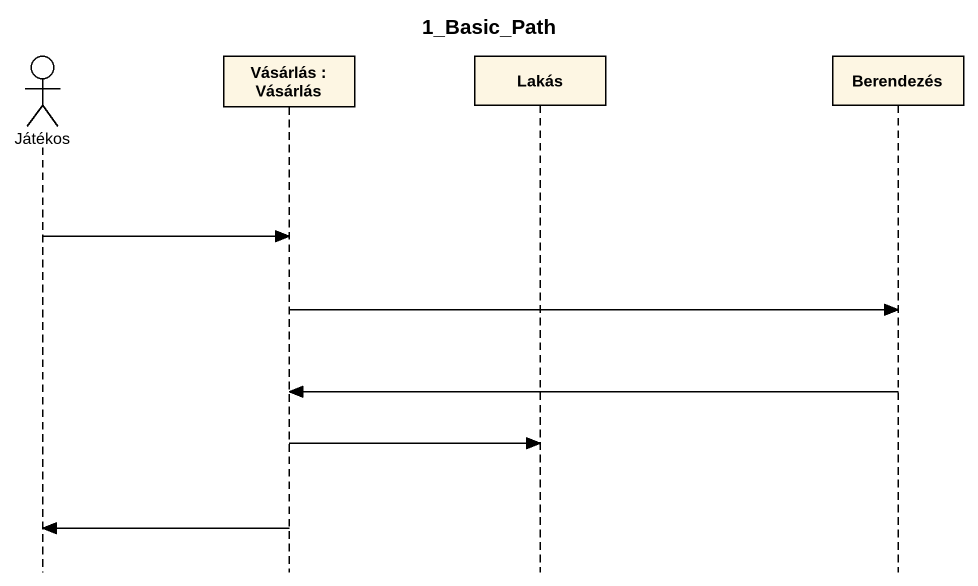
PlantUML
@startuml
title 1_Basic_Path
hide footbox
actor Játékos
participant "Vásárlás : Vásárlás" as Vásárlás
participant Lakás
participant Berendezés

Játékos -> Vásárlás
Vásárlás -> Berendezés
Berendezés -> Vásárlás
Vásárlás -> Lakás
Vásárlás -> Játékos
@enduml
